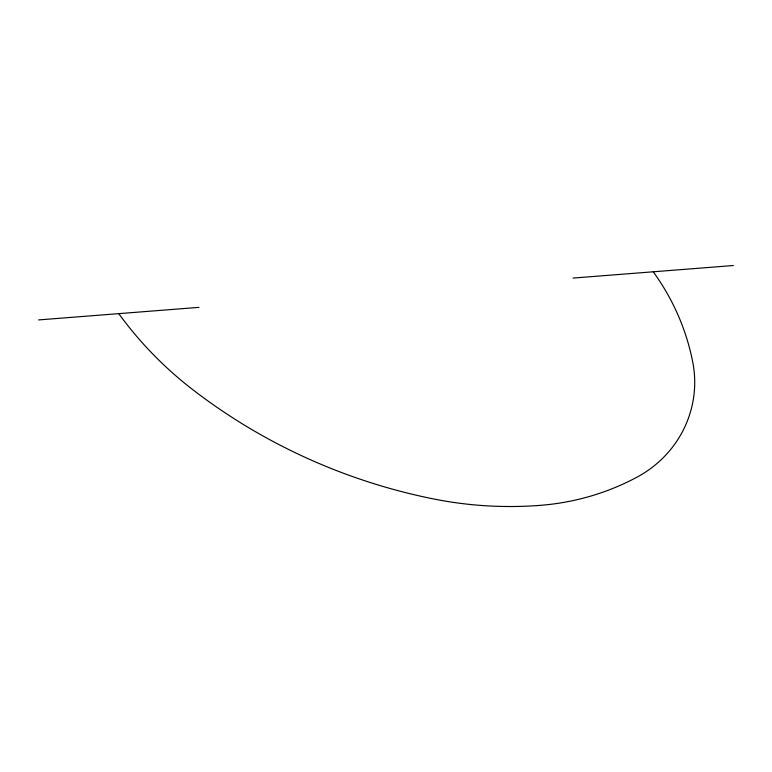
<?xml version="1.0" encoding="UTF-8"?>
<svg xmlns="http://www.w3.org/2000/svg" width="772" height="772" viewBox="0 0 772 772"><rect width="100%" height="100%" fill="white"/><g stroke="black" fill="none" stroke-linecap="round" stroke-linejoin="round"><path stroke-width="1.16" d="M38.6 319.917L198.935 307.362M573.065 278.074L733.4 265.52M653.228 271.792A239.889 230.818 6.6 0 1 692.696 361.788A113.754 109.46 6.6 0 1 636.987 477.164A239.889 230.818 6.6 0 1 540.458 505.332A375.703 361.508 6.6 0 1 432.532 498.741A567.584 546.142 6.6 0 1 193.068 389.889A375.703 361.508 6.6 0 1 118.772 313.635"/></g></svg>
